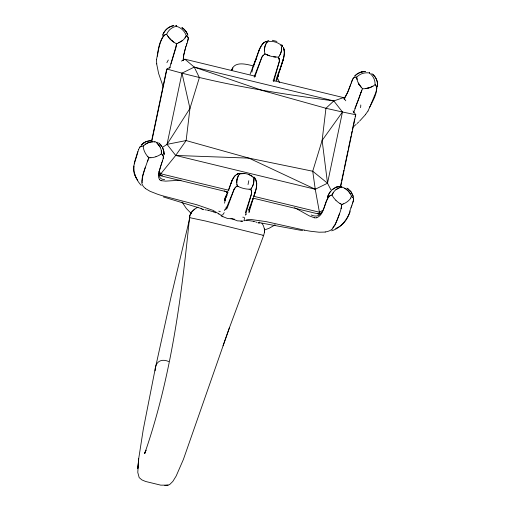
<?xml version="1.0" encoding="UTF-8"?>
<svg xmlns="http://www.w3.org/2000/svg" width="511" height="511" viewBox="0 0 511 511"><rect width="100%" height="100%" fill="white"/><g stroke="black" fill="none" stroke-linecap="round" stroke-linejoin="round"><path stroke-width="0.77" d="M161.355 153.824L161.316 150.809A16.013 14.8 -36.9 0 0 160.869 148.95L160.793 148.714A15.4 14.238 -36.9 0 0 160.135 147.085L156.711 142.69L157.049 142.984M369.664 72.818L369.555 72.696M353.663 199.411L353.491 198.249L352.616 197.169A6.707 3.207 -0.1 0 0 352.322 196.971L352.207 196.895M253.392 184.101L252.345 186.707A15.202 12.162 -28.8 0 0 252.549 186.298A15.732 12.59 -28.8 0 0 252.741 185.876A16.033 12.832 -28.8 0 0 252.926 185.448A16.116 12.903 -28.8 0 0 253.098 185.001A15.975 12.788 -28.8 0 0 253.252 184.554A15.63 12.507 -28.8 0 0 253.392 184.101L253.858 180.051A15.189 12.162 -28.8 0 0 253.826 179.642A15.579 12.468 -28.8 0 0 253.692 178.697L253.622 178.358M156.468 59.774C158.289 51.643 158.487 40.535 165.11 34.748A6.375 3.047 0.2 0 1 165.34 34.652L165.577 34.569A6.815 3.283 0.4 0 1 165.909 34.454L166.299 34.346M183.079 60.419L183.647 55.495L185.097 49.395M164.05 154.75L163.782 151.109L162.849 148.171M224.578 203.18L225.517 198.089L227.082 194.059M133.543 166.011C132.796 171.076 134.68 176.225 137.772 180.198M377.514 86.595C378.102 82.22 376.409 77.595 373.113 74.663M279.191 59.244A8.661 3.322 61.9 0 1 279.345 61.429L273.692 81.613M157.426 56.21C158.289 49.305 159.924 42.196 163.22 36.057A7.952 3.769 0 0 1 164.427 35.074L165.11 34.748M341.718 204.949L341.718 204.949A4.797 0.658 -85.4 0 0 341.77 204.662L343.609 203.774M134.042 166.324C133.397 173.318 136.418 180.338 141.196 185.346M279.338 61.429L273.27 80.879M377.54 86.461C378.102 81.543 375.828 76.363 371.727 73.552M352.865 202.42L353.663 199.405M134.623 163.916L134.655 163.571M176.321 45.019L176.372 44.623M341.661 205.428L341.661 205.428A6.822 1.016 -85.6 0 1 341.629 205.773L341.623 205.761M175.758 48.181A7.116 0.996 -85.4 0 0 176.269 45.428L176.295 45.224M353.644 199.622L352.865 202.445M280.29 54.249A15.177 12.143 -28.8 0 1 280.085 54.658L281.261 51.585L281.618 48.424A15.732 12.59 -28.8 0 0 281.599 48.002L281.561 47.491A15.643 12.52 -28.8 0 0 281.433 46.648L281.363 46.309M254.727 179.118L254.823 178.167M253.462 177.745L252.115 176.289L248.921 174.57A15.247 15.202 58.3 0 0 244.75 173.555L239.838 173.868L238.746 175.081A15.541 11.721 60.8 0 0 238.254 175.861L236.81 181.06A16.116 12.123 61.4 0 0 236.778 181.533A16.045 12.072 61.4 0 0 236.765 182.012A15.732 11.836 61.4 0 0 236.765 182.478A15.177 11.414 61.4 0 0 236.785 182.938A15.579 11.721 61.4 0 0 236.874 184.037L237.276 185.908M249.387 209.829L248.978 212.474L253.328 198.006M254.746 178.901L254.817 178.167M256.203 188.693L256.714 183.564L255.5 178.971M283.95 56.644L284.486 52.065L283.631 47.772M251.891 72.204L252.888 67.842L256.043 59.123L254.97 62.029L255.366 60.956M134.847 162.198L138.628 149.353M163.188 158.685L163.367 156.583L162.645 154.935A6.247 3.092 23.8 0 0 162.504 154.744L162.434 154.654A6.726 3.309 24.1 0 0 162.159 154.348A6.79 3.334 24.1 0 0 162.051 154.226L162.166 154.348M163.303 158.193L163.392 156.807A8.163 4.062 23.6 0 0 163.066 155.631L162.645 154.935M169.55 68.289L176.231 45.722A6.241 0.875 -85.4 0 0 176.276 45.358M170.987 63.964L175.758 48.232M151.658 140.672L166.324 70.876L166.956 69.017L170.412 67.133M151.805 141.145L166.956 69.017C221.493 84.602 277.665 93.475 333.811 100.916L343.501 97.607L345.775 100.782M162.409 147.424L167.027 144.345L181.986 73.143L194.25 67.113L333.811 100.916L342.472 112.011L355.771 114.751L340.62 186.873M331.524 191.025L327.519 183.219L342.472 112.011L325.954 108.275L263.127 90.715L194.25 67.113L184.899 59.193L181.45 61.084M340.633 185.627L341.284 182.523M341.61 180.971L343.89 170.118M344.216 168.566L347.965 150.726M348.291 149.174L351.057 135.99M351.383 134.444L352.034 131.34M352.36 129.788L354.647 118.929M341.124 208.718L341.533 206.463L340.55 210.813L337.375 219.615L335.05 224.501L332.897 227.523M145.245 452.689L144.409 453.359L145.475 452.063L144.543 453.346L146.025 450.223L144.837 453.091C171.064 377.348 181.577 297.108 189.504 217.667C189.875 212.768 193.79 209.159 198 207.179M189.581 218.887L171.306 295.735L155.152 369.108L143.227 429.681L138.692 458.795L137.778 472.426L139.177 477.606L141.905 479.912L145.635 481.483L160.754 485.15L168.036 485.131L169.639 484.562L172.833 481.426L176.174 476.016L183.392 459.44L228.922 329.141L263.657 235.424L264.449 232.454L264.436 229.158L263.459 225.805L261.939 223.205M163.245 158.442L161.495 163.775M159.63 169.971C157.656 174.085 159.145 179.949 164.651 179.508M190.724 214.294L191.108 212.761M276.758 80.585L278.597 73.967L277.313 78.381L277.965 76.107M159.815 169.282C159.138 172.565 157.433 176.589 159.566 179.674M245.708 214.205L251.61 193.484A8.598 3.341 61.8 0 0 251.438 191.286L251.335 190.865A6.822 2.612 62 0 0 251.278 190.66L251.15 190.201A7.148 2.811 61.6 0 0 251.086 190.015L251.073 189.958M159.732 169.543L160.007 168.585M159.937 168.802L160.205 167.883M283.867 57.015L277.939 76.203M256.126 189.07L254.005 195.834M185.327 48.59L185.563 47.804M160.147 168.068L160.416 167.18M185.582 47.619L183.749 54.881L183.328 60.662M160.365 167.333L160.633 166.477M279.178 72.096L282.934 60.074M185.793 47.044L186.023 46.297M160.588 166.605L160.85 165.775M250.352 206.585L248.697 210.219L252.971 198.524M252.121 201.858L253.399 197.77M282.366 61.825L283.005 59.813M254.625 193.867L255.264 191.861M185.806 46.891L186.036 46.175M160.812 165.877L161.074 165.079M254.58 194.027L255.193 192.123M161.042 165.168L161.297 164.389M186.26 45.568L186.489 44.866M161.265 164.465L161.521 163.712M186.266 45.479L186.489 44.796M254.708 77.18L261.862 57.194A8.598 2.689 -36.1 0 1 263.235 55.373M186.713 44.182L187.154 42.886M137.6 152.31L134.482 162.191L133.908 166.216M227.088 208.367L234.121 189.249A8.661 2.664 -36.2 0 1 235.482 187.428M147.443 161.38C145.15 168.445 141.688 175.497 141.828 183.04A38.344 16.448 -10.5 0 0 145.418 188.425M161.725 163.098L161.942 162.441M253.552 196.805C255.506 191.197 258.451 184.663 255.449 178.882M186.713 44.125L186.937 43.48M145.386 167.193L142.85 175.637L142.103 181.309M137.612 152.272L137.829 151.639M263.976 42.605C258.783 46.91 258.279 54.358 255.647 60.189M236.139 174.743C231.509 178.543 230.838 185.046 228.589 190.264M368.08 111.028C370.807 103.484 378.344 94.056 376.141 85.861A6.375 3.168 23.6 0 0 375.994 85.669L375.841 85.497A6.815 3.411 23.4 0 0 375.623 85.248L375.361 84.992M352.449 203.659L352.667 203.039L352.232 204.291M162.389 161.157L162.677 160.301M228.264 192.142L160.186 175.65L160.824 173.797L175.695 155.446L186.138 140.57L189.958 108.415L199.367 77.615L194.25 67.113M358.946 98.214L361.533 91.047M355.132 116.604L355.771 114.751L353.044 110.938M375.949 92.178L376.958 87.822A7.952 3.928 23.9 0 0 376.53 86.442L376.141 85.861M344.159 99.434L348.048 91.539L352.392 79.85M351.185 83.255L352.105 80.604M375.738 92.791L370.322 105.796M339.623 213.572L335.222 224.699L332.144 229.132M358.786 98.706L354.858 108.498M244.68 217.635L243.939 220.809L247.72 219.698L250.767 219.455L266.186 221.633L304.441 230.167M352.009 204.905L351.772 205.569L352.002 204.949M223.052 345.787L229.509 327.519M350.725 84.571L347.384 92.881L344.069 98.725M351.281 206.942L351.53 206.252M138.532 149.602L139.905 147.034L141.924 146.12A6.707 3.341 23.9 0 1 142.256 146.095L142.505 146.076M258.745 51.343L259.141 50.276M259.409 49.529L259.799 48.468M231.004 183.392L231.4 182.325M231.662 181.584L232.051 180.524M254.638 62.872L253.526 65.874M226.462 195.541L224.84 200.753L226.054 196.646M250.492 206.208L250.901 205.103M351.255 206.993L351.517 206.303M360.913 92.651L353.593 112.861M327.481 197.214L328.273 195.087L327.481 197.169M147.296 161.776L147.858 160.301M148.663 158.308L148.88 157.778L148.42 157.305M228.653 189.428L232.333 179.834L234.313 176.557M360.958 92.529L361.877 90.172M250.141 74.197L259.275 49.682L262.399 44.087M147.545 161.112L147.705 160.71M254.139 76.88L261.875 57.2A8.54 2.632 -36.2 0 1 263.318 55.271A6.592 2.031 -36.1 0 1 263.548 55.054A6.822 2.114 -36.1 0 1 263.695 54.901L263.951 54.651A7.167 2.261 -35.9 0 1 264.232 54.377M335.931 200.274L335.555 199.903A15.956 9.658 33.5 0 1 333.357 197.284L333.229 197.105A15.841 9.594 33.5 0 1 332.84 196.499L331.997 194.998L333.37 192.475A16.013 14.206 71.9 0 1 334.539 191.012L334.699 190.833A15.4 13.669 71.9 0 1 335.951 189.67C338.078 188.22 341.067 186.119 343.648 187.748A15.675 15.209 -36.1 0 1 344.567 188.208M350.214 209.785L350.489 209.069M147.756 160.569L148.075 159.758M227.216 193.164L224.623 199.36L226.296 195.751L225.159 197.872L227.12 194.991L226.756 195.374M147.915 160.167L148.554 158.563M245.325 212.78L251.597 193.477A8.54 3.283 61.9 0 0 251.418 191.159A6.592 2.529 61.9 0 0 251.329 190.865M350.827 197.936L351.402 196.058M352.296 80.086L353.19 78.375L354.43 77.417A6.752 3.334 23.6 0 1 354.832 77.27L355.375 77.155A6.707 3.315 23.6 0 1 356.014 77.084M361.852 90.243L362.44 88.793L358.345 83.063A15.7 10.239 43.7 0 1 357.093 79.569L356.825 78.094L357.087 79.569M349.875 212.116C347.544 219.174 342.9 225.849 335.67 228.474M351.542 196.601L351.555 196.575A4.676 2.21 0.5 0 1 351.747 196.671M349.645 211.215L349.933 210.5M148.522 158.646L148.72 158.155M350.342 210.832C347.237 219.73 340.882 227.925 331.633 230.857M162.524 35.444C164.223 30.545 168.515 26.323 173.778 25.659M352.488 79.614L353.471 78.055A8.387 4.139 23.5 0 1 354.232 77.5L355.158 77.193M276.061 80.463C278.399 69.86 286.658 58.637 283.535 47.561M225.843 209.395L234.134 189.249M231.502 70.639C234.185 60.387 246.819 64.373 253.961 66.091M162.971 34.346C164.874 29.893 169 26.297 173.868 25.633M332.31 194.282L333.37 192.475M231.611 70.512L232.863 67.963L231.534 70.607M155.855 141.937L153.913 141.796A15.675 14.806 75.1 0 0 152.91 141.79A15.394 14.551 76.4 0 0 152.444 141.809A15.943 15.075 76.2 0 0 151.965 141.847A16.256 15.368 76.2 0 0 151.473 141.905L150.489 142.071A15.86 14.998 76.1 0 0 149.991 142.179A15.33 14.493 76.1 0 0 149.499 142.307A14.653 13.854 76.1 0 0 149.008 142.454L147.577 143.01A16.211 15.33 76.1 0 0 147.117 143.227L145.437 144.204A15.707 14.851 76.1 0 0 144.626 144.792L144.07 145.252M356.825 78.074L356.78 77.084L358.185 75.813A15.796 14.94 75.8 0 1 358.811 75.353L359.399 74.964A16.033 15.158 76.1 0 1 362.082 73.641L362.567 73.475A15.739 14.883 76 0 1 367.473 72.818L369.459 72.881M224.208 212.678L222.745 214.875L221.135 215.284L213.113 210.404L196.927 204.796L162.53 195.796A163.878 70.844 -11.1 0 1 157.388 194.167L150.036 191.286L145.29 188.47M370.085 106.231L369.594 107.099M341.105 186.624L341.572 186.406A6.241 0.881 -85.5 0 1 341.623 186.47A7.116 1.009 -85.4 0 0 341.105 186.675M185.787 36.766L185.039 37.897L186.26 35.815L185.531 33.994A15.796 15.343 -37 0 0 185.167 33.298L184.803 32.678A16.033 15.566 -37.4 0 0 182.925 30.251L182.555 29.874A15.739 15.285 -37.2 0 0 178.339 27.013L176.525 26.323L174.749 26.719A15.707 13.938 71.1 0 0 167.519 32.544L166.707 34.282L167.531 35.764M279.555 55.603L279.338 55.942M191.995 211.618C191.012 213.132 188.859 216.147 189.837 217.795M333.811 100.916L325.954 108.275L322.128 140.423L327.519 183.219L315.249 189.249L175.695 155.446L167.027 144.345L189.958 108.415L181.986 73.143M251.482 188.169L251.808 187.652A15.541 12.488 -28.4 0 0 252.37 186.713M251.597 187.991L250.684 189.147A4.708 1.788 61.9 0 1 250.85 189.415L250.997 189.741M279.153 56.229L278.489 57.091L278.795 57.845A7.148 2.74 62 0 1 278.936 58.286M281.229 45.76C281.612 46.303 280.379 44.08 279.504 44.003A15.522 15.464 56 0 0 269.291 41.525L267.413 41.864L266.487 43.026A15.605 11.772 60.8 0 0 266.046 43.729L265.822 44.182A15.732 11.836 61.4 0 0 265.643 44.553A16.033 12.066 61.4 0 0 265.477 44.949A16.116 12.123 61.4 0 0 265.318 45.351A15.975 12.021 61.4 0 0 265.171 45.773A15.63 11.759 61.4 0 0 265.037 46.214L264.724 47.58A15.1 11.357 61.4 0 0 264.647 48.053L264.513 50.429A15.189 11.434 61.4 0 0 264.519 50.889A15.579 11.721 61.4 0 0 264.615 51.981L264.909 53.796L269.495 55.788A15.247 8.47 15.7 0 0 273.66 56.798L277.447 57.117M342.472 112.011L322.128 140.423L312.726 171.23L315.249 189.249L319.426 212.212L318.787 214.064L253.022 198.134M139.49 147.545L139.905 147.034A7.952 3.954 23.9 0 1 141.062 146.318L141.7 146.152M266.678 42.752L266.972 42.368M238.937 174.8L239.269 174.366M330.56 191.306L328.49 194.589L330.47 191.453M365.659 114.445L359.514 121.209M354.813 75.992C357.432 73.111 361.373 71.483 365.263 71.578M141.151 145.118L145.584 141.841L150.841 140.563M234.658 176.142L235.418 175.369M235.507 187.422L235.807 187.103A6.796 2.127 -36 0 1 235.961 186.949L236.312 186.611A7.173 2.172 -36.3 0 1 236.459 186.47L236.708 186.247M141.24 144.958C143.955 142.16 147.807 140.48 151.722 140.551M354.647 76.158C357.33 73.143 361.36 71.489 365.378 71.566M143.949 145.36L143.201 146.089L143.355 147.685A15.707 10.297 43.3 0 0 147.487 156.315M236.631 186.311L236.523 186.406A7.141 2.268 -35.9 0 0 236.267 186.656M262.769 43.691L263.88 42.688M358.722 121.969L357.042 123.547M264.315 54.313L264.87 53.827M192.123 211.49L194.774 209.063M332.176 189.651L335.682 187.365L339.809 186.317M356.154 124.358L353.325 126.869M161.457 153.734L161.476 153.722A4.701 2.3 24 0 1 161.687 153.92M331.76 190.015L335.989 187.243L339.719 186.323M263.363 43.122L264.161 42.458M161.118 154.015L160.984 154.118M185.033 37.897A15.7 10.82 -11.5 0 1 182.536 40.484L177.56 43.352M182.529 40.484L181.546 41.225M335.951 189.67L340.147 187.428M160.869 154.207L160.173 154.686A15.841 9.996 -1.6 0 1 159.585 155.044L159.406 155.152A15.956 10.067 -1.7 0 1 156.398 156.513L155.912 156.679M143.374 143.176L144.128 142.652M264.296 230.071L269.131 228.257L275.02 224.929M274.024 225.613L275.001 224.949M145.437 144.204L147.577 143.01A15.867 14.998 76.1 0 1 148.043 142.812A15.33 14.493 76.1 0 1 148.522 142.626A14.653 13.854 76.1 0 1 149.008 142.454L150.489 142.071A16.211 15.324 76.1 0 1 150.981 141.981A16.346 15.451 76.1 0 1 151.473 141.905L152.91 141.79M181.13 41.5L178.716 42.854M369.376 73.035L370.756 74.14A15.707 14.512 -36 0 1 375.029 82.808L375.061 84.717L373.739 85.701A15.675 9.894 -1.6 0 1 372.941 86.155L371.344 86.985A16.211 10.233 -1.6 0 1 370.897 87.177A15.86 10.009 -1.6 0 1 370.437 87.362L365.493 88.588A15.387 9.703 -1.7 0 0 365.978 88.512A15.937 10.054 -1.7 0 0 366.476 88.429A16.218 10.233 -1.7 0 0 367.984 88.116A15.867 10.009 -1.7 0 0 368.488 87.988M372.966 86.174L370.437 87.355A15.33 9.671 -1.7 0 1 368.431 88.007M322.185 210.698L319.426 212.212L253.66 196.281M320.857 212.927L318.787 214.064L317.376 213.355M331.556 195.1L331.217 195.196A6.79 3.2 -0.2 0 0 331.051 195.253A6.726 3.175 -0.1 0 0 330.649 195.4L330.528 195.438A6.247 2.97 0.1 0 0 330.355 195.515L329.525 195.949A8.163 3.909 0.3 0 0 328.528 196.805C324.159 203.793 323.52 220.388 311.167 214.99M330.349 195.515C323.354 200.842 325.648 213.854 316.794 217.75M177.355 43.435L176.461 43.754L174.717 42.752A15.707 9.524 33.5 0 1 173.836 42.17L171.805 40.605A15.867 9.607 33.5 0 1 171.402 40.254L169.55 38.408A16.211 9.818 33.5 0 1 169.218 38.031L168.055 36.543A15.675 9.492 33.5 0 1 167.57 35.757M342.268 204.323L342.613 204.189M336.877 186.917L337.407 186.758M340.332 187.377L340.863 187.237M267.732 40.682L268.824 40.439M240.234 173.778L240.585 173.714M167.027 144.345L186.138 140.57L248.966 158.129L312.726 171.23L327.519 183.219M341.252 187.147L341.584 187.083M240.981 173.651L241.281 173.612M242.763 221.142L237.385 220.841L230.946 218.306M241.384 173.599L243.971 173.504A16.109 16.065 58.3 0 1 244.488 173.536L244.75 173.561M325.296 232.071L319.017 232.211L310.298 231.215A163.878 77.052 35.5 0 1 304.428 230.142M189.517 217.629L205.55 221.02L263.657 235.405L262.929 235.43M164.772 485.45L168.036 485.131M150.892 157.682L149.499 157.771M281.197 45.14L281.222 45.134A4.682 1.463 -36.3 0 0 281.05 45.134M278.457 57.098L277.882 57.117M250.62 189.153L249.898 189.172M240.911 221.257L242.278 221.199M181.079 180.166L165.653 181.13L161.093 180.67M158.819 173.746L160.186 175.65L162.492 175.58M249.662 189.172L249.113 189.159M149.225 157.778L148.944 157.778M234.638 219.213L227.274 218.395L222.049 216.3M362.44 88.793L364.452 88.703A15.707 9.92 -1.7 0 0 365.499 88.588M175.695 155.446L248.966 158.129L315.249 189.249M275.991 57.066L274.426 56.906A16.109 8.949 15.7 0 1 273.915 56.836L273.66 56.798M238.439 173.465L238.669 173.491A6.796 2.632 61.9 0 1 238.784 173.523L238.969 173.574A7.148 2.779 62.1 0 1 239.186 173.663M246.359 220.203L253.75 221.34M154.609 141.841L154.999 141.879M254.012 177.208L254.101 177.228A6.822 2.133 -36.2 0 1 254.191 177.253L254.357 177.323M302.538 230.627L260.01 222.783M281.753 45.16L281.625 45.14A7.148 2.248 -36.7 0 0 281.497 45.134A7.141 2.21 -35.7 0 1 281.657 45.14L281.842 45.179A6.796 2.114 -36 0 1 281.931 45.204L282.098 45.275A8.661 2.708 -36.3 0 1 282.557 46.124L282.506 46.852L282.557 46.111A8.483 2.638 -36 0 0 282.059 45.236M272.286 40.292L276.905 41.417M266.41 41.442L266.18 41.417A8.598 3.328 61.7 0 0 265.1 41.902L264.513 42.72L265.094 41.883A8.54 3.322 62 0 1 266.25 41.41A6.592 2.561 62 0 1 266.41 41.442A6.822 2.657 62.1 0 1 266.518 41.468L266.787 41.551A7.16 2.804 62.4 0 1 266.927 41.602A7.122 2.74 61.4 0 0 266.78 41.544M314.527 217.833L309.506 215.974L295.875 208.341M206.878 210.04L208.188 210.308M168.771 361.539C160.339 357.93 155.018 362.516 155.127 370.814M208.264 210.321L213.362 211.81M184.899 59.193L255.302 76.248M273.098 80.559L343.501 97.607M228.902 190.284L160.824 173.797L159.004 171.255M253.82 221.359L255.015 221.697M218.944 213.981L218.542 213.847M281.931 45.204L281.963 45.211A6.56 2.044 -36.1 0 1 282.046 45.243M269.495 55.788L269.246 55.705A16.096 8.943 15.7 0 1 268.754 55.533L267.31 54.971M201.481 208.609L163.431 196.939M213.394 211.822L215.859 212.832M248.921 174.57L249.164 174.666A16.096 16.052 58.3 0 1 249.643 174.877L251.942 176.174M267.253 54.952L266.582 54.651M238.701 186.636L237.391 185.978M265.829 54.287L266.257 54.498M267.061 41.666L267.272 41.781A4.682 1.833 62.2 0 1 267.406 41.832M341.731 204.477L340.786 203.959M176.34 43.691L176.372 43.71A4.791 0.639 -85.5 0 1 176.359 44.106M237.615 186.093L237.251 185.895A4.701 1.431 -36.3 0 0 236.97 186.049M341.546 204.381L341.252 204.221M294.611 207.664L295.032 207.888M186.707 36.032L186.572 35.962A4.791 2.331 -0.7 0 0 186.311 35.789L186.253 35.783M224.533 190.859L225.102 191.178M221.033 215.706L222.866 216.779M340.728 203.921L340.019 203.493M346.822 188.118L347.327 188.425M157.682 142.237L158.065 142.454M181.961 27.62L182.44 27.945M182.031 27.69L183.909 29.121M347.576 188.591L348.298 189.102M156.289 142.345L156.762 142.735M182.912 28.284L184.337 29.523M226.501 192.104L227.625 193.279M159.017 143.157L160.793 144.92M347.812 188.738L351.159 192.002L353.331 196.511M187.511 36.594L188.367 38.459L187.365 42.266L188.342 38.057A8.387 3.979 0.3 0 0 188.061 37.258L187.959 37.099A6.752 3.207 0.3 0 0 187.722 36.798L187.435 36.524A6.707 3.187 0.3 0 0 186.879 36.121M352.775 197.297L353.146 197.687A7.952 3.801 0 0 1 353.631 198.805M159.074 143.214L162.019 146.619M191.414 213.63L186.381 208.52L181.98 201.966M349.422 190.054L351.146 191.983L353.229 196.301M157.343 143.265L160.135 147.085M184.222 29.408L186.502 32.219L187.812 35.061M148.247 157.12L147.532 156.289M148.081 156.934L147.807 156.615M184.624 29.817L186.611 32.404L187.856 35.189M169.55 38.408L168.055 36.543M361.022 87.221L359.195 84.628M185.966 31.446L185.372 30.679M160.971 145.137L161.866 146.408M161.47 145.807L161.706 146.165M350.348 193.829L349.243 192.181A16.211 15.745 -37.4 0 0 348.917 191.778A15.867 15.4 -37.4 0 0 348.579 191.376A15.33 14.883 -37.4 0 0 348.227 190.993L345.832 188.981A16.256 15.784 -37.5 0 0 345.41 188.7A15.943 15.477 -37.6 0 0 344.989 188.444A15.394 14.947 -37.7 0 0 344.567 188.208L345.832 188.981A16.346 15.873 -37.4 0 1 346.254 189.274A16.211 15.739 -37.4 0 1 346.669 189.581A15.86 15.4 -37.4 0 1 347.071 189.913A15.33 14.883 -37.4 0 1 347.467 190.258A14.653 14.225 -37.4 0 1 348.234 190.999L350.348 193.829A15.707 15.253 -37.4 0 1 350.833 194.736L351.3 195.796M341.61 186.464L341.623 186.477A6.56 0.926 -85.6 0 1 341.648 186.528L341.674 186.592A6.822 0.952 -85.8 0 1 341.706 186.675L341.712 186.7M358.939 84.187L358.345 83.063M277.141 77.244L279.491 82.437M162.555 147.602L163.852 151.377L164.069 154.379M163.086 86.436L158.621 73.507L156.641 63.818M135 174.877L135.932 177.489M251.061 189.926L251.067 189.945A7.16 2.708 62.1 0 1 251.163 190.264M253.52 177.93L253.526 177.962M279.019 58.612L278.929 58.28L279.019 58.612A6.796 2.632 61.8 0 1 279.076 58.816L279.166 59.225M279.076 58.816L279.089 58.88A6.56 2.542 61.8 0 1 279.14 59.091A8.483 3.296 61.8 0 1 279.325 61.416M159.477 172.756L160.186 175.65M284.09 49.299L284.32 50.397M142.167 181.954L142.288 182.58M236.97 184.829L236.912 184.439M161.316 150.809L161.502 152.527M253.826 179.642L253.858 180.051A15.732 12.59 -28.8 0 1 253.878 180.472A16.039 12.832 -28.8 0 1 253.878 180.907A16.116 12.896 -28.8 0 1 253.865 181.348M164.025 153.006L164.069 153.83M264.526 50.889L264.513 50.429A15.732 11.836 61.4 0 1 264.513 49.957A16.039 12.06 61.4 0 1 264.596 48.532A15.579 11.721 61.4 0 1 264.647 48.072L264.724 47.58A14.429 10.859 61.4 0 1 264.915 46.654A15.1 11.357 61.4 0 1 265.037 46.214L265.822 44.182A15.145 11.389 61.5 0 1 265.988 43.805M236.785 182.938L236.81 181.06A15.962 12.009 61.4 0 1 236.849 180.581A15.579 11.721 61.4 0 1 236.906 180.127A15.087 11.351 61.4 0 1 237.302 178.218M201.379 208.903A11.753 2.683 -7.7 0 1 201.238 208.226M202.286 209.114A11.849 2.229 0.3 0 1 201.775 208.871M203.078 209.28A11.619 1.859 3.3 0 1 202.675 209.152M203.614 209.702A11.938 1.725 4.6 0 1 202.196 209.261M206.157 210.002A14.148 0.996 8.8 0 1 204.86 209.727M220.292 211.682A19.539 4.727 17.6 0 1 218.759 211.126M259.556 222.017A11.753 2.216 36.2 0 1 259.633 222.905M259.473 222.822A11.849 1.929 28 0 1 259.058 222.847M258.751 222.726A11.619 1.629 24.8 0 1 258.406 222.675M259.154 223.02A11.938 1.514 23.5 0 1 258.042 222.873M256.988 222.362A14.148 0.862 18.8 0 1 255.845 222.049M243.926 217.309A19.539 4.835 11.2 0 1 242.808 217.156M375.125 84.705A4.791 2.402 23.5 0 1 375.413 84.967M367.901 111.072A43.857 16.889 -31.4 0 1 365.467 114.477M350.878 197.949A15.707 10.865 -11.1 0 1 343.641 203.819M341.616 205.92A6.362 0.92 -85.5 0 1 341.54 206.495M356.359 77.046A4.791 2.427 24.5 0 1 356.729 77.059M359.003 84.673A16.084 10.674 43.2 0 1 358.741 84.226M367.479 88.231A16.346 10.316 -1.7 0 1 366.975 88.339M369.958 87.534A14.653 9.243 -1.7 0 1 368.98 87.847M341.77 186.86A4.74 0.69 -84.8 0 1 341.789 186.943M339.987 203.544A15.732 9.6 33.5 0 1 335.874 200.306M331.709 195.1A4.701 2.21 0 0 1 332.029 195.03M166.247 34.301A4.791 2.312 0.3 0 1 166.65 34.205M156.768 63.907A43.857 19.859 56.6 0 1 156.577 59.87M142.959 146.108A4.676 2.293 23.4 0 1 143.221 146.12M176.436 26.291A4.791 0.645 -86.4 0 1 176.467 26.489M181.692 41.334A16.084 11.248 -10.8 0 1 181.277 41.615M173.842 42.164A15.387 9.313 33.5 0 1 173.433 41.883A15.937 9.645 33.5 0 1 173.031 41.576A16.256 9.837 33.5 0 1 171.805 40.605L171.402 40.254A15.33 9.281 33.5 0 1 171.013 39.896A14.653 8.872 33.5 0 1 170.252 39.155M172.616 41.263A16.346 9.894 33.5 0 1 172.207 40.937M169.799 38.695A15.867 9.607 33.5 0 1 169.454 38.319M170.259 39.162A15.33 9.281 33.5 0 1 169.895 38.791M176.327 44.942A6.681 0.913 -85.3 0 1 176.282 45.287M155.951 156.724A15.732 10.003 -1.6 0 1 150.898 157.746M176.269 25.691A6.586 0.933 -85.4 0 1 176.397 26.016M248.934 189.211A15.509 8.693 15.6 0 1 238.835 186.79M248.806 180.696A81.792 3.628 -80.3 0 1 248.033 184.573M332.105 229.1A38.344 17.866 34.8 0 1 325.188 231.949M253.782 182.255A15.1 12.085 -28.8 0 1 253.386 184.145M253.712 182.714A14.429 11.549 -28.8 0 1 253.52 183.647M253.782 181.36A15.796 12.571 -30.1 0 1 253.692 182.261M253.264 177.234A4.676 1.437 -35.7 0 1 253.379 177.215M253.743 177.189A7.167 2.223 -35.8 0 1 253.941 177.208M254.191 177.253A6.592 2.063 -36.3 0 1 254.306 177.298M254.318 177.285A8.54 2.67 -36.3 0 1 254.81 178.179M316.775 217.724A22.682 9.792 60.2 0 1 314.501 217.763M239.563 173.868A4.676 1.814 61.8 0 1 239.678 173.938M238.267 175.873A15.177 11.414 61.4 0 0 238.081 176.231A15.732 11.836 61.4 0 0 237.902 176.608A16.045 12.072 61.4 0 0 237.736 176.998A16.116 12.123 61.4 0 0 237.577 177.406A15.79 11.881 61.4 0 0 237.296 178.262M236.976 179.629A14.429 10.852 61.4 0 1 237.174 178.703M224.687 210.653A60.311 17.955 -27.6 0 1 224.489 209.599M234.147 189.242A8.483 2.651 -36.1 0 1 235.59 187.32A6.56 2.05 -36.1 0 1 235.807 187.103M238.509 173.459A8.483 3.283 61.7 0 0 237.36 173.957A8.661 3.366 62 0 1 238.433 173.459M238.516 173.472A6.56 2.542 61.8 0 1 238.669 173.497M225.709 209.785A81.792 5.136 -72.4 0 1 226.213 207.012M227.504 191.785A43.026 5.231 11 0 1 226.756 192.155M161.15 180.626A22.682 8.144 -34.7 0 1 159.579 179.661M246.379 214.109A60.311 21.916 53.1 0 1 245.293 215.125M166.905 62.674A74.657 27.83 59.9 0 1 168.349 60.036M280.143 54.543A15.611 12.494 -28.8 0 1 279.613 55.495M280.469 53.904A15.732 12.59 -28.8 0 1 280.271 54.326M280.482 53.827A16.045 12.839 -28.8 0 0 280.993 52.499A15.611 12.494 -28.8 0 0 281.133 52.045A15.087 12.072 -28.8 0 0 281.523 50.206A15.611 12.494 -28.8 0 0 281.574 49.746A15.962 12.775 -28.8 0 0 281.606 49.299A16.045 12.839 -28.8 0 0 281.618 48.424L281.599 48.002A15.1 12.085 -28.8 0 0 281.561 47.491M281.452 50.666A14.429 11.549 -28.8 0 1 281.261 51.592M360.766 104.966A74.657 22.299 -34.2 0 1 360.53 107.668M138.692 458.795L137.836 468.383L138.692 458.795M351.025 207.645L350.757 208.354L350.993 207.69M236.791 174.775L237.34 173.932L236.791 174.775M175.899 25.735L176.269 25.665L175.925 25.697M362.018 71.91L361.079 72.153L362.018 71.91M264.449 232.339L264.391 229.056L264.449 232.339"/></g></svg>
